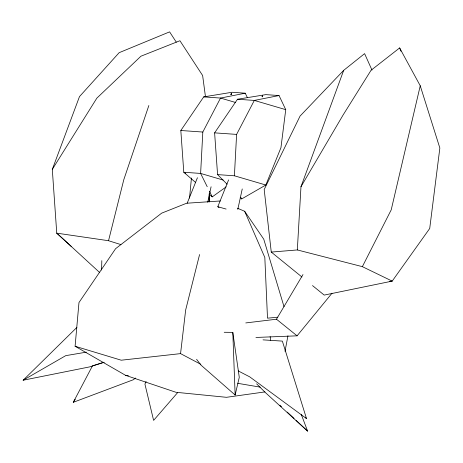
<?xml version="1.0" encoding="UTF-8"?>
<svg xmlns="http://www.w3.org/2000/svg" width="463" height="463" viewBox="0 0 463 463"><rect width="100%" height="100%" fill="white"/><g stroke="black" fill="none" stroke-linecap="round" stroke-linejoin="round"><path stroke-width="0.69" d="M209.108 201.891L209.259 193.997M101.588 270.056L101.825 260.652M209.235 201.845L209.45 193.928M247.387 97.681L245.257 93.196L220.533 98.063L202.817 132.042L200.618 173.428L207.221 186.734M265.826 185.021L234.405 175.79L236.605 134.397L254.32 100.425L279.044 95.552L285.74 109.656L280.943 147.697L265.826 185.021L241.703 198.922L240.199 197.406M300.973 186.745L343.089 115.015L371.048 70.272L399.638 47.932L420.242 85.782L439.85 148.021L429.716 228.479L392.196 281.116L362.367 266.653L297.327 249.945L300.973 186.745L343.673 70.359L364.601 53.633L371.986 70.11M264.923 391.912L226.465 397.312L175.969 392.283L125.647 375.36L75.099 346.255L78.976 302.547L115.605 248.683L161.662 213.154L186.63 203.228L220.347 200.971M189.523 198.095L191.445 178M200.849 364.34L180.558 353.622L185.663 309.996L199.582 254.546M285.023 351.313L287.94 335.797M207.719 202.25L211.087 186.774M231.141 94.626L231.448 93.219L230.91 94.562M237.808 209.351L242.247 188.95M262.301 96.802L262.608 95.395L262.07 96.738M196.596 359.323L200.959 365.087L235.14 395.026L239.278 377.304L232.802 332.365L224.208 332.284M420.242 85.782L391.218 209.843L362.367 266.653M176.281 42.145L169.608 31.866L119.147 52.678L79.48 96.605L52.302 169.383L56.752 233.149L108.533 240.719L123.789 179.719L148.849 105.518M231.008 94.591L231.448 93.219M262.168 96.767L262.608 95.395M187.179 203.211L197.435 177.728M219.011 207.493L217.801 206.73L228.595 179.904M146.117 381.489L144.925 384.105L153.612 420.381L177.601 392.659M135.555 378.034L133.24 379.77L73.276 402.306L92.45 365.874L104.065 362.321M245.784 322.931L276.475 319.215L302.987 274.547M52.302 169.383L96.842 98.15L140.943 56.202L179.928 40.732L202.632 75.521L205.479 96.813M73.276 402.306L75.243 399.285M195.606 182.468L183.788 172.253L180.825 130.502L203.703 96.889L232.056 92.27L245.257 93.196M227.125 184.233L217.575 174.609L214.612 132.864L237.49 99.25L265.843 94.631L279.044 95.552M255.935 337.458L297.078 335.831L332.029 293.201M343.673 70.359L300.065 116.074L264.194 189.529L271.266 252.08L301.911 276.978M103.996 362.216L89.787 366.864L23.15 380.221L76.899 327.405M209.027 194.078L212.251 196.868L226.216 186.838M23.15 380.221L65.746 355.648L86.309 352.164M180.558 353.622L121.248 360.208L75.099 346.255M267.851 318.145L277.823 317.201M271.266 252.08L297.327 249.945M389.377 281.348L392.196 281.116L324.198 295.087L312.502 285.584M263.019 339.865L282.361 341.109L306.506 418.598L249.731 376.859L238.196 370.904M203.703 96.889L220.533 98.063L235.557 102.479M237.49 99.25L254.32 100.425L285.74 109.656M180.825 130.502L202.817 132.042M214.612 132.864L236.605 134.397M183.788 172.253L200.618 173.428L223.16 180.049M217.575 174.609L234.405 175.79M125.647 375.36L128.471 375.794M237.768 383.329L260.206 387.137M217.801 206.73L226.112 209.062M108.533 240.719L120.918 244.597M237.426 208.211L244.655 211.273L263.765 239.192L284.01 306.645M184.396 172.589L185.611 173.26M276.475 319.215L297.078 335.831M301.222 414.321L307.617 431.134L265.316 392.514L256.624 383.839M71.163 246.316L56.752 233.149L99.8 272.655M279.918 405.229L281.487 406.699M287.234 412.076L294.028 418.425M296.117 420.381L307.617 431.134M305.551 417.522L306.506 418.598M240.997 197.718L241.703 198.922M209.421 191.167L212.251 196.868M244.655 211.273L264.824 257.474L267.498 318.069M399.638 47.932L401.004 51.254M270.137 336.618L270.641 340.183M232.802 332.365L235.14 395.026"/></g></svg>
